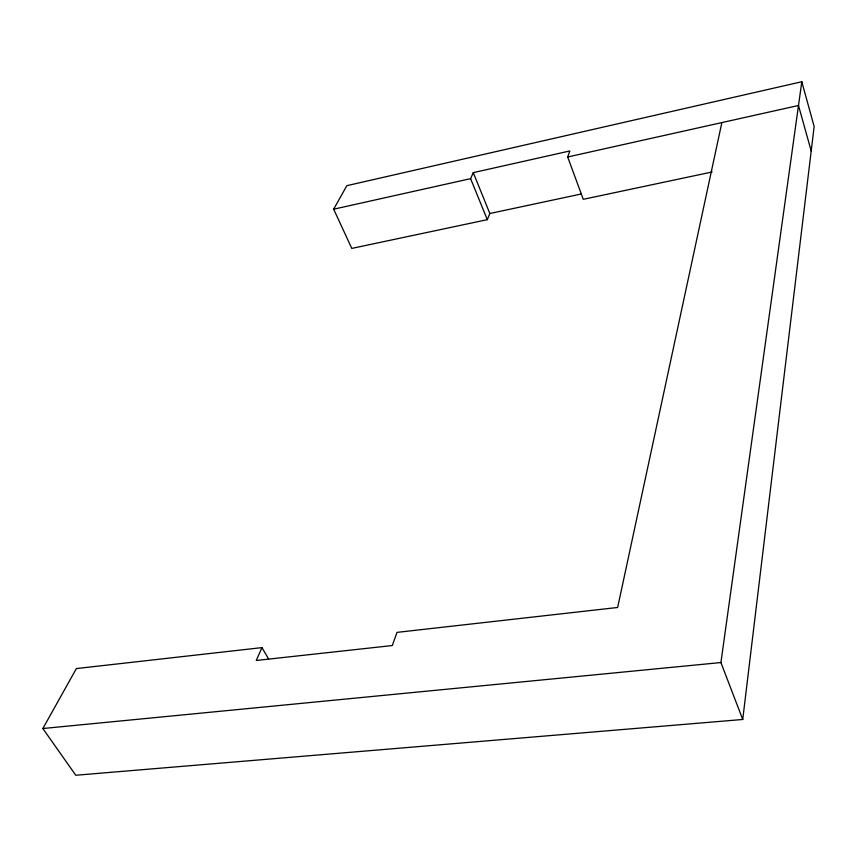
<?xml version="1.0" encoding="UTF-8"?>
<svg xmlns="http://www.w3.org/2000/svg" width="857" height="857" viewBox="0 0 857 857"><rect width="100%" height="100%" fill="white"/><g stroke="black" fill="none" stroke-linecap="round" stroke-linejoin="round"><path stroke-width="1.29" d="M268.616 659.012L261.974 647.613L76.391 668.567L42.85 728.525L75.78 775.253L742.73 719.484L814.15 126.504L801.798 81.747L346.839 185.669L333.673 209.204L351.788 248.412L487.301 219.671L489.84 213.511L473.278 172.632L569.841 150.961L567.677 156.992L583.274 199.317L712.135 171.978M742.73 719.484L720.919 662.547L801.798 81.747M721.862 122.594L617.651 607.474L397.005 632.38L392.281 645.546L256.264 660.468L261.974 647.613M487.301 219.671L470.611 178.652L473.278 172.632M333.673 209.204L470.611 178.652M567.677 156.992L798.488 105.486L811.204 150.971M489.84 213.511L581.389 193.961M42.85 728.525L720.919 662.547"/></g></svg>
